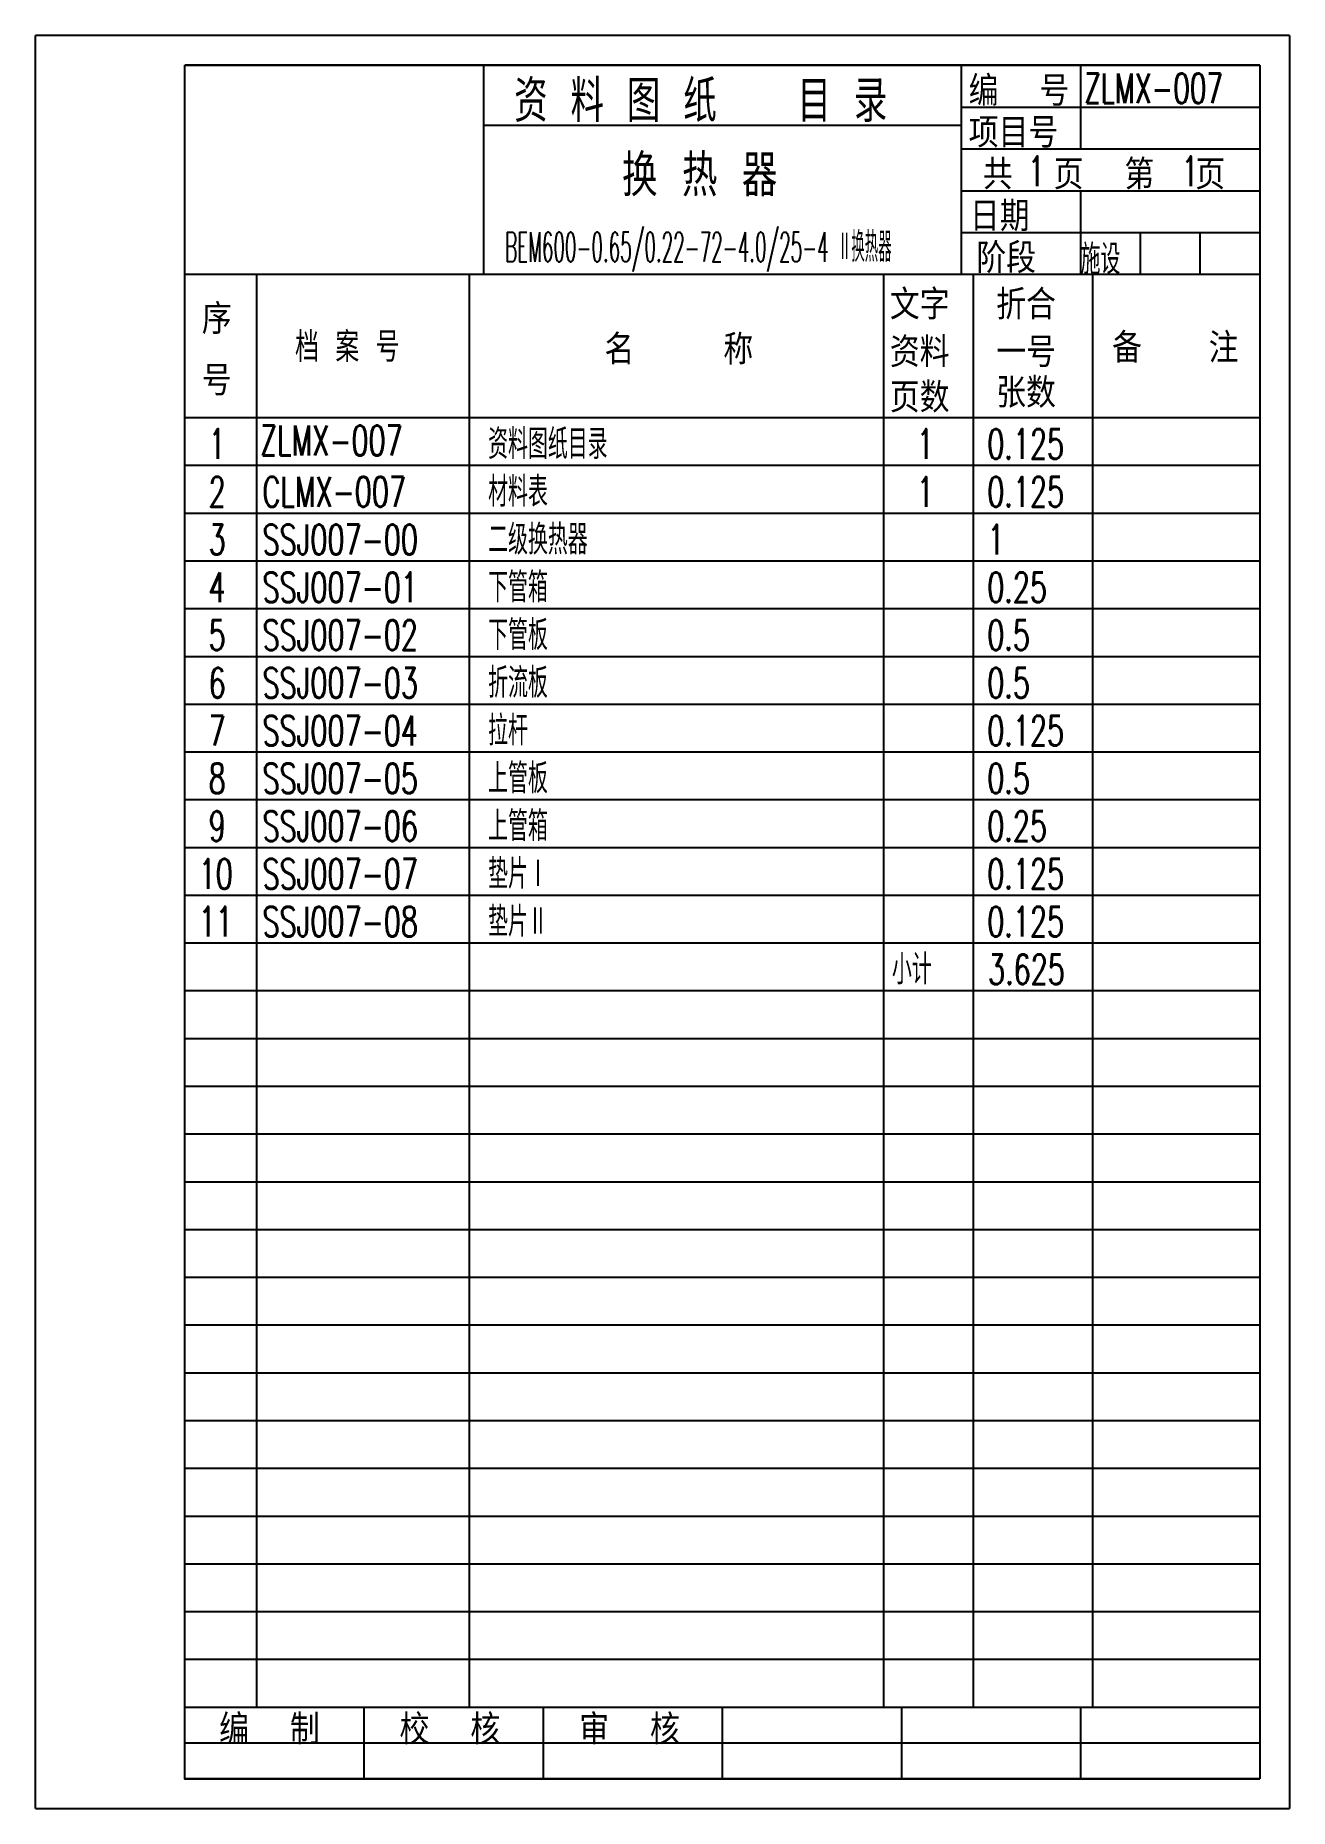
# Model space of a CAD drawing. Extents: x 400 to 610, y -5 to 292.
import ezdxf

# ---------------------------------------------------------------- set-up
doc = ezdxf.new("R2010")
doc.units = 0
doc.header["$LTSCALE"] = 10
for name, color, linetype in [('1轮廓实线层', 7, 'CONTINUOUS'), ('2细线层', 4, 'CONTINUOUS'), ('6文字层', 3, 'CONTINUOUS')]:
    doc.layers.add(name, color=color, linetype=linetype)
doc.styles.add('PC_TEXTSTYLE', font='romans.shx', dxfattribs={"width": 0.8, "bigfont": 'hzfs.shx'})

msp = doc.modelspace()

# ---------------------------------------------------------------- linework, layer by layer
at = {"layer": '1轮廓实线层'}
for p, q in [((425, 0), (425, 287)), ((425, 0), (425, 287)), ((605, 287), (425, 287)), ((425, 287), (605, 287)), ((475, 287), (475, 252)), ((555, 287), (555, 252)), ((605, 287), (605, 0)), ((605, 287), (605, 0)), ((475, 277), (555, 277)), ((425, 252), (605, 252)), ((437, 252), (437, 12)), ((472.65, 252), (472.65, 12)), ((542, 252), (542, 12)), ((557, 252), (557, 12)), ((577, 252), (577, 12)), ((425, 228), (605, 228)), ((425, 12), (605, 12)), ((425, 0), (605, 0)), ((605, 0), (425, 0))]:
    msp.add_line(p, q, dxfattribs=at)
at = {"layer": '2细线层'}
for p, q in [((400, -5), (400, 292)), ((610, 292), (400, 292)), ((610, 292), (610, -5)), ((575, 287), (575, 273)), ((555, 280), (605, 280)), ((555, 273), (605, 273)), ((555, 266), (605, 266)), ((575, 266), (575, 252)), ((555, 259), (605, 259)), ((585, 259), (585, 252)), ((595, 259), (595, 252)), ((425, 220), (605, 220)), ((425, 212), (605, 212)), ((425, 204), (605, 204)), ((425, 196), (605, 196)), ((425, 188), (605, 188)), ((425, 180), (605, 180)), ((425, 172), (605, 172)), ((425, 164), (605, 164)), ((425, 156), (605, 156)), ((425, 148), (605, 148)), ((425, 140), (605, 140)), ((425, 132), (605, 132)), ((425, 124), (605, 124)), ((425, 116), (605, 116)), ((425, 108), (605, 108)), ((425, 100), (605, 100)), ((425, 92), (605, 92)), ((425, 84), (605, 84)), ((425, 76), (605, 76)), ((425, 68), (605, 68)), ((425, 60), (605, 60)), ((425, 52), (605, 52)), ((425, 44), (605, 44)), ((425, 36), (605, 36)), ((425, 28), (605, 28)), ((425, 20), (605, 20)), ((455, 12), (455, 0)), ((485, 12), (485, 0)), ((515, 12), (515, 0)), ((545, 12), (545, 0)), ((575, 12), (575, 0)), ((425, 6), (605, 6)), ((400, -5), (610, -5))]:
    msp.add_line(p, q, dxfattribs=at)
msp.add_point((425, 0), dxfattribs=at)

# ---------------------------------------------------------------- texts
at = {"layer": '6文字层', "style": 'PC_TEXTSTYLE'}
for s, height, width, p in [('资 料 图 纸   目 录', 7, 0.8, (480.16, 277.52)), ('ZLMX-007', 5, 0.65, (575.62, 280.64)), ('换 热 器', 7, 0.85, (498.22, 265.06)), ('1', 5, 0.667, (566.17, 266.73)), ('1', 5, 0.667, (591.88, 266.73)), ('BEM600-0.65/0.22-72-4.0/25-4 Ⅱ换热器', 5, 0.45, (478.63, 254.07)), ('施设', 5, 0.667, (575, 252)), ('档 案 号', 5, 0.8, (443.47, 237.32)), ('1', 5, 0.667, (428.99, 221.06)), ('ZLMX-007', 5, 0.667, (437.62, 221.64)), ('资料图纸目录', 5, 0.667, (475.8, 221.06)), ('1', 5, 0.667, (547.58, 221.06)), ('0.125', 5, 0.667, (559.39, 221.06)), ('2', 5, 0.667, (428.99, 213.06)), ('CLMX-007', 5, 0.667, (438.03, 213.06)), ('材料表', 5, 0.667, (475.8, 213.06)), ('1', 5, 0.667, (547.58, 213.06)), ('0.125', 5, 0.667, (559.39, 213.06)), ('3', 5, 0.667, (428.99, 205.06)), ('SSJ007-00', 5, 0.667, (438.03, 205.06)), ('二级换热器', 5, 0.667, (475.8, 205.06)), ('1', 5, 0.667, (559.39, 205.06)), ('4', 5, 0.667, (428.99, 197.06)), ('SSJ007-01', 5, 0.667, (438.03, 197.06)), ('下管箱', 5, 0.667, (475.8, 197.06)), ('0.25', 5, 0.667, (559.39, 197.06)), ('5', 5, 0.667, (428.99, 189.06)), ('SSJ007-02', 5, 0.667, (438.03, 189.06)), ('下管板', 5, 0.667, (475.8, 189.06)), ('0.5', 5, 0.667, (559.39, 189.06)), ('6', 5, 0.667, (428.99, 181.06)), ('SSJ007-03', 5, 0.667, (438.03, 181.06)), ('折流板', 5, 0.667, (475.8, 181.06)), ('0.5', 5, 0.667, (559.39, 181.06)), ('拉杆', 5, 0.667, (475.8, 173.06)), ('7', 5, 0.667, (428.99, 173.06)), ('SSJ007-04', 5, 0.667, (438.03, 173.06)), ('0.125', 5, 0.667, (559.39, 173.06)), ('8', 5, 0.667, (428.99, 165.06)), ('SSJ007-05', 5, 0.667, (438.03, 165.06)), ('上管板', 5, 0.667, (475.8, 165.06)), ('0.5', 5, 0.667, (559.39, 165.06)), ('9', 5, 0.667, (428.99, 157.06)), ('SSJ007-06', 5, 0.667, (438.03, 157.06)), ('上管箱', 5, 0.667, (475.8, 157.06)), ('0.25', 5, 0.667, (559.39, 157.06)), ('垫片Ⅰ', 5, 0.667, (475.8, 149.06)), ('10', 5, 0.667, (427.33, 149.06)), ('SSJ007-07', 5, 0.667, (438.03, 149.06)), ('0.125', 5, 0.667, (559.39, 149.06)), ('11', 5, 0.667, (427.33, 141.06)), ('SSJ007-08', 5, 0.667, (438.03, 141.06)), ('垫片Ⅱ', 5, 0.667, (475.8, 141.06)), ('0.125', 5, 0.667, (559.39, 141.06)), ('小计', 5, 0.667, (543.42, 133.06)), ('3.625', 5, 0.667, (559.51, 133.06))]:
    msp.add_text(s, height=height, dxfattribs=dict(at, width=width)).set_placement(p)
for s, p in [('编  号', (556.27, 280.21)), ('项目号', (556.27, 273.21)), (' 共  页  第  页', (555.22, 266.21)), ('日期', (556.48, 259.21)), ('阶段', (557.55, 252.21)), ('文字', (543.07, 244.42)), ('折合', (560.88, 244.42)), ('序', (427.86, 242.01)), ('名    称', (495.28, 236.89)), ('资料', (543.07, 236.45)), ('一号', (560.88, 236.45)), ('备   注', (580.29, 237.17)), ('号', (427.86, 231.69)), ('张数', (560.88, 229.64)), ('页数', (543.07, 228.85)), (' 编  制           ', (427.33, 5.77)), ('校  核', (460.96, 5.77)), ('审  核', (491.04, 5.77))]:
    msp.add_text(s, height=5, dxfattribs=at).set_placement(p)

doc.saveas('drawing.dxf')
